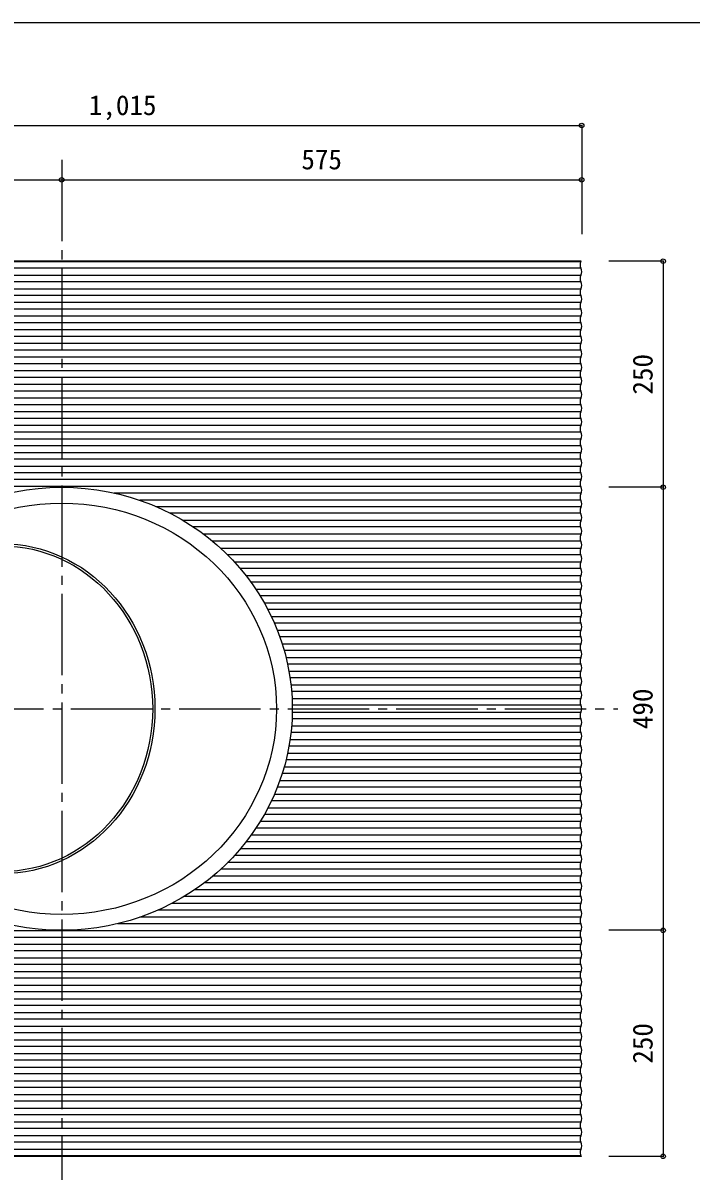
# Model space of a CAD drawing. Units: millimetres at full size, sheet at 1:10. Extents: x -1447 to 1393, y -1005 to 983.
# Drawn here: x -708 to 31, y -286 to 983 of the extents above; entities that cross this region are included whole.
import ezdxf
from ezdxf.enums import TextEntityAlignment as Align

# ---------------------------------------------------------------- set-up
doc = ezdxf.new("R2010")
doc.units = ezdxf.units.MM
doc.header["$LTSCALE"] = 10
doc.header["$PDMODE"] = 32
doc.header["$PDSIZE"] = 5
doc.linetypes.add('CHAIN2', pattern=[12, 9, -1, 1, -1])
for name, color, linetype in [('0-0_Defpoints', 7, 'Continuous'), ('1-0', 7, 'Continuous'), ('1-1', 7, 'CHAIN2'), ('1-8', 7, 'Continuous')]:
    doc.layers.add(name, color=color, linetype=linetype)
doc.styles.add('ＭＳ ゴシック', font='')
doc.styles.get('ＭＳ ゴシック').set_extended_font_data('MS Gothic')

msp = doc.modelspace()

# ---------------------------------------------------------------- linework, layer by layer
at = {"layer": '0-0_Defpoints'}
msp.add_lwpolyline([(-1446.63, -1004.65), (1393.37, -1004.65), (1393.37, 983.35), (-1446.63, 983.35)], close=True, dxfattribs=at)
at = {"layer": '1-0'}
for p, q in [((-90.76, 719.86), (-1104.03, 719.86)), ((-91.01, 719.32), (-1103.98, 719.32)), ((-91.01, 712.22), (-1103.98, 712.22)), ((-91.01, 704.22), (-1103.98, 704.22)), ((-91.01, 697.11), (-1103.98, 697.11)), ((-91.01, 697.11), (-1103.98, 697.11)), ((-91.01, 689.11), (-1103.98, 689.11)), ((-91.01, 682.01), (-1103.98, 682.01)), ((-91.01, 674.01), (-1103.98, 674.01)), ((-91.01, 666.9), (-1103.98, 666.9)), ((-91.01, 658.9), (-1103.98, 658.9)), ((-91.01, 651.8), (-1103.98, 651.8)), ((-91.01, 643.8), (-1103.98, 643.8)), ((-91.01, 636.69), (-1103.98, 636.69)), ((-91.01, 628.69), (-1103.98, 628.69)), ((-91.01, 621.59), (-1103.98, 621.59)), ((-91.01, 613.59), (-1103.98, 613.59)), ((-91.01, 606.48), (-1103.98, 606.48)), ((-91.01, 598.48), (-1103.98, 598.48)), ((-91.01, 591.38), (-1103.98, 591.38)), ((-91.01, 583.38), (-1103.98, 583.38)), ((-91.01, 576.27), (-1103.98, 576.27)), ((-91.01, 568.27), (-1103.98, 568.27)), ((-91.01, 561.17), (-1103.98, 561.17)), ((-91.01, 553.17), (-1103.98, 553.17)), ((-91.01, 546.06), (-1103.98, 546.06)), ((-91.01, 538.06), (-1103.98, 538.06)), ((-91.01, 530.96), (-1103.98, 530.96)), ((-91.01, 522.96), (-1103.98, 522.96)), ((-91.01, 515.85), (-1103.98, 515.85)), ((-91.01, 507.85), (-1103.98, 507.85)), ((-91.01, 500.75), (-1103.98, 500.75)), ((-91.01, 492.75), (-1103.98, 492.75)), ((-91.01, 485.64), (-1103.98, 485.64)), ((-91.01, 478.53), (-1103.98, 478.53)), ((-91.01, 470.54), (-1103.98, 470.54)), ((-91.01, 463.43), (-607, 463.43)), ((-91.01, 455.43), (-578.83, 455.43)), ((-91.01, 448.32), (-560.5, 448.32)), ((-90.96, 441.21), (-545.39, 441.21)), ((-90.96, 433.22), (-530.9, 433.22)), ((-90.96, 426.11), (-519.61, 426.11)), ((-90.96, 418.11), (-508.3, 418.11)), ((-91.01, 410.12), (-498.17, 410.12)), ((-91.01, 402.12), (-489.01, 402.12)), ((-91.01, 395.01), (-481.57, 395.01)), ((-91.01, 387.01), (-473.89, 387.01)), ((-91.01, 379.91), (-467.6, 379.91)), ((-91.01, 371.91), (-461.08, 371.91)), ((-91.01, 364.8), (-455.73, 364.8)), ((-91.01, 356.8), (-450.18, 356.8)), ((-91.01, 349.7), (-445.63, 349.7)), ((-91.01, 341.7), (-440.91, 341.7)), ((-91.01, 334.59), (-437.05, 334.59)), ((-91.01, 326.59), (-433.07, 326.59)), ((-91.01, 319.49), (-429.83, 319.49)), ((-91.01, 311.49), (-426.51, 311.49)), ((-91.01, 304.38), (-423.85, 304.38)), ((-91.01, 296.38), (-421.15, 296.38)), ((-91.01, 289.28), (-419.01, 289.28)), ((-91.01, 281.28), (-416.89, 281.28)), ((-91.01, 274.17), (-415.26, 274.17)), ((-91.01, 266.17), (-413.69, 266.17)), ((-91.01, 259.07), (-412.54, 259.07)), ((-91.01, 251.07), (-411.5, 251.07)), ((-91.01, 243.96), (-410.82, 243.96)), ((-91.01, 235.96), (-410.3, 235.96)), ((-91.01, 228.86), (-410.07, 228.86)), ((-91.01, 220.86), (-410.07, 220.86)), ((-91.01, 205.75), (-410.82, 205.75)), ((-91.01, 213.75), (-410.3, 213.75)), ((-91.01, 190.65), (-412.54, 190.65)), ((-91.01, 198.65), (-411.5, 198.65)), ((-91.01, 183.54), (-413.69, 183.54)), ((-91.01, 168.44), (-416.89, 168.44)), ((-91.01, 175.54), (-415.26, 175.54)), ((-91.01, 153.33), (-421.15, 153.33)), ((-91.01, 160.44), (-419.01, 160.44)), ((-91.01, 145.33), (-423.85, 145.33)), ((-91.01, 130.23), (-429.83, 130.23)), ((-91.01, 138.23), (-426.51, 138.23)), ((-91.01, 115.12), (-437.05, 115.12)), ((-91.01, 123.12), (-433.07, 123.12)), ((-91.01, 108.02), (-440.91, 108.02)), ((-91.01, 92.91), (-450.18, 92.91)), ((-91.01, 100.02), (-445.63, 100.02)), ((-91.01, 77.81), (-461.08, 77.81)), ((-91.01, 84.91), (-455.73, 84.91)), ((-91.01, 69.81), (-467.6, 69.81)), ((-91.01, 54.7), (-481.57, 54.7)), ((-91.01, 62.7), (-473.89, 62.7)), ((-91.01, 39.6), (-498.17, 39.6)), ((-91.01, 47.6), (-489.01, 47.6)), ((-91.01, 32.49), (-507.12, 32.49)), ((-91.01, 17.39), (-529.41, 17.39)), ((-91.01, 24.49), (-518.29, 24.49)), ((-91.01, 2.28), (-558.47, 2.28)), ((-91.01, 9.39), (-543.67, 9.39)), ((-91.01, -5.72), (-578.83, -5.72)), ((-91.01, -20.82), (-1103.98, -20.82)), ((-91.01, -12.82), (-603.18, -12.82)), ((-91.01, -27.93), (-1103.98, -27.93)), ((-91.01, -35.93), (-1103.98, -35.93)), ((-91.01, -43.03), (-1103.98, -43.03)), ((-91.01, -51.03), (-1103.98, -51.03)), ((-91.01, -58.14), (-1103.98, -58.14)), ((-91.01, -66.14), (-1103.98, -66.14)), ((-91.01, -73.24), (-1103.98, -73.24)), ((-91.01, -81.24), (-1103.98, -81.24)), ((-91.01, -88.35), (-1103.98, -88.35)), ((-91.01, -96.35), (-1103.98, -96.35)), ((-91.01, -103.45), (-1103.98, -103.45)), ((-91.01, -111.45), (-1103.98, -111.45)), ((-91.01, -118.56), (-1103.98, -118.56)), ((-91.01, -126.56), (-1103.98, -126.56)), ((-91.01, -133.66), (-1103.98, -133.66)), ((-91.01, -141.66), (-1103.98, -141.66)), ((-91.01, -148.77), (-1103.98, -148.77)), ((-91.01, -156.77), (-1103.98, -156.77)), ((-91.01, -163.87), (-1103.98, -163.87)), ((-91.01, -171.87), (-1103.98, -171.87)), ((-91.01, -178.98), (-1103.98, -178.98)), ((-91.01, -186.98), (-1103.98, -186.98)), ((-91.01, -194.08), (-1103.98, -194.08)), ((-91.01, -202.08), (-1103.98, -202.08)), ((-91.01, -209.19), (-1103.98, -209.19)), ((-91.01, -217.19), (-1103.98, -217.19)), ((-91.01, -224.29), (-1103.98, -224.29)), ((-91.01, -232.29), (-1103.98, -232.29)), ((-91.01, -239.4), (-1103.98, -239.4)), ((-91.01, -247.4), (-1103.98, -247.4)), ((-91.01, -247.4), (-1103.98, -247.4)), ((-91.01, -254.5), (-1103.98, -254.5)), ((-91.01, -262.5), (-1103.98, -262.5)), ((-90.71, -270.14), (-1104.03, -270.14)), ((-91.01, -269.61), (-1103.98, -269.61))]:
    msp.add_line(p, q, dxfattribs=at)
for centre, radius, start, end in [((-84.1, 715.77), 7.77, 152.7637, 207.2363), ((-98.78, 723.32), 8.74, 332.76266, 336.6328), ((-98.78, 708.22), 8.74, 332.76256, 27.23744), ((-84.1, 700.66), 7.77, 152.76375, 207.23625), ((-84.1, 685.56), 7.77, 152.7637, 207.2363), ((-98.78, 693.11), 8.74, 332.76266, 27.23734), ((-84.1, 670.45), 7.77, 152.76375, 207.23625), ((-98.78, 678.01), 8.74, 332.76256, 27.23744), ((-98.78, 662.9), 8.74, 332.76266, 27.23734), ((-84.1, 655.35), 7.77, 152.7637, 207.2363), ((-98.78, 647.8), 8.74, 332.76266, 27.23734), ((-84.1, 640.24), 7.77, 152.76375, 207.23625), ((-98.78, 632.69), 8.74, 332.76256, 27.23744), ((-84.1, 625.14), 7.77, 152.7637, 207.2363), ((-84.1, 610.03), 7.77, 152.76375, 207.23625), ((-98.78, 617.59), 8.74, 332.76266, 27.23734), ((-84.1, 594.93), 7.77, 152.76358, 207.23642), ((-98.78, 602.48), 8.74, 332.76256, 27.23744), ((-98.78, 587.38), 8.74, 332.76266, 27.23734), ((-84.1, 579.82), 7.77, 152.76375, 207.23625), ((-98.78, 572.27), 8.74, 332.76256, 27.23744), ((-84.1, 564.72), 7.77, 152.76375, 207.23625), ((-98.78, 557.17), 8.74, 332.76266, 27.23734), ((-84.1, 549.61), 7.77, 152.76358, 207.23642), ((-98.78, 542.06), 8.74, 332.76256, 27.23744), ((-84.1, 534.51), 7.77, 152.76375, 207.23625), ((-84.1, 519.4), 7.77, 152.7637, 207.2363), ((-98.78, 526.96), 8.74, 332.76266, 27.23734), ((-98.78, 511.85), 8.74, 332.76256, 27.23744), ((-84.1, 504.3), 7.77, 152.76375, 207.23625), ((-98.78, 496.75), 8.74, 332.76266, 27.23734), ((-84.1, 489.19), 7.77, 152.7637, 207.2363), ((-98.78, 481.64), 8.74, 332.76266, 27.23734), ((-84.1, 474.09), 7.77, 152.76375, 207.23625), ((-98.78, 466.54), 8.74, 332.76261, 27.23739), ((-84.1, 458.98), 7.77, 152.76373, 207.23627), ((-84.1, 443.88), 7.77, 152.76373, 207.23627), ((-98.78, 451.43), 8.74, 332.76261, 27.23739), ((-84.1, 428.77), 7.77, 152.76373, 207.23627), ((-98.78, 436.33), 8.74, 332.76261, 27.23739), ((-98.78, 421.22), 8.74, 332.76261, 27.23739), ((-84.1, 413.67), 7.77, 152.76373, 207.23627), ((-98.78, 406.12), 8.74, 332.76261, 27.23739), ((-84.1, 398.56), 7.77, 152.76373, 207.23627), ((-98.78, 391.01), 8.74, 332.76261, 27.23739), ((-84.1, 383.46), 7.77, 152.76373, 207.23627), ((-84.1, 368.35), 7.77, 152.76373, 207.23627), ((-98.78, 375.91), 8.74, 332.76261, 27.23739), ((-84.1, 353.25), 7.77, 152.76373, 207.23627), ((-98.78, 360.8), 8.74, 332.76261, 27.23739), ((-98.78, 345.7), 8.74, 332.76265, 27.23735), ((-84.1, 338.14), 7.77, 152.7637, 207.2363), ((-98.78, 330.59), 8.74, 332.76261, 27.23739), ((-84.1, 323.04), 7.77, 152.76373, 207.23627), ((-98.78, 315.49), 8.74, 332.76261, 27.23739), ((-84.1, 307.93), 7.77, 152.76373, 207.23627), ((-84.1, 292.83), 7.77, 152.7637, 207.2363), ((-98.78, 300.38), 8.74, 332.76261, 27.23739), ((-84.1, 277.72), 7.77, 152.76371, 207.23629), ((-98.78, 285.28), 8.74, 332.76262, 27.23738), ((-98.78, 270.17), 8.74, 332.76261, 27.23739), ((-84.1, 262.62), 7.77, 152.76371, 207.23629), ((-98.78, 255.07), 8.74, 332.76262, 27.23738), ((-84.1, 247.51), 7.77, 152.76371, 207.23629), ((-98.78, 239.96), 8.74, 332.76261, 27.23739), ((-84.1, 232.41), 7.77, 152.76371, 207.23629), ((-98.78, 224.86), 8.74, 332.76262, 27.23738), ((-84.1, 217.3), 7.77, 152.76371, 207.23629), ((-84.1, 202.2), 7.77, 152.76371, 207.23629), ((-98.78, 209.75), 8.74, 332.76261, 27.23739), ((-84.1, 187.09), 7.77, 152.76371, 207.23629), ((-98.78, 194.65), 8.74, 332.76262, 27.23738), ((-98.78, 179.54), 8.74, 332.76261, 27.23739), ((-84.1, 171.99), 7.77, 152.76371, 207.23629), ((-98.78, 164.44), 8.74, 332.76262, 27.23738), ((-84.1, 156.88), 7.77, 152.7637, 207.2363), ((-98.78, 149.33), 8.74, 332.76261, 27.23739), ((-84.1, 141.78), 7.77, 152.76373, 207.23627), ((-84.1, 126.67), 7.77, 152.76373, 207.23627), ((-98.78, 134.23), 8.74, 332.76261, 27.23739), ((-84.1, 111.57), 7.77, 152.7637, 207.2363), ((-98.78, 119.12), 8.74, 332.76261, 27.23739), ((-98.78, 104.02), 8.74, 332.76265, 27.23735), ((-84.1, 96.46), 7.77, 152.76373, 207.23627), ((-98.78, 88.91), 8.74, 332.76261, 27.23739), ((-84.1, 81.36), 7.77, 152.76373, 207.23627), ((-98.78, 73.81), 8.74, 332.76261, 27.23739), ((-84.1, 66.25), 7.77, 152.76373, 207.23627), ((-84.1, 51.15), 7.77, 152.76373, 207.23627), ((-98.78, 58.7), 8.74, 332.76261, 27.23739), ((-84.1, 36.04), 7.77, 152.76373, 207.23627), ((-98.78, 43.6), 8.74, 332.76261, 27.23739), ((-98.78, 28.49), 8.74, 332.76261, 27.23739), ((-84.1, 20.94), 7.77, 152.76373, 207.23627), ((-98.78, 13.39), 8.74, 332.76261, 27.23739), ((-84.1, 5.83), 7.77, 152.76373, 207.23627), ((-98.78, -1.72), 8.74, 332.76261, 27.23739), ((-84.1, -9.27), 7.77, 152.76373, 207.23627), ((-84.1, -24.38), 7.77, 152.76375, 207.23625), ((-98.78, -16.82), 8.74, 332.76261, 27.23739), ((-84.1, -39.48), 7.77, 152.7637, 207.2363), ((-98.78, -31.93), 8.74, 332.76266, 27.23734), ((-98.78, -47.03), 8.74, 332.76266, 27.23734), ((-84.1, -54.59), 7.77, 152.76375, 207.23625), ((-98.78, -62.14), 8.74, 332.76256, 27.23744), ((-84.1, -69.69), 7.77, 152.7637, 207.2363), ((-98.78, -77.24), 8.74, 332.76266, 27.23734), ((-84.1, -84.8), 7.77, 152.76375, 207.23625), ((-98.78, -92.35), 8.74, 332.76256, 27.23744), ((-84.1, -99.9), 7.77, 152.76358, 207.23642), ((-84.1, -115.01), 7.77, 152.76375, 207.23625), ((-98.78, -107.45), 8.74, 332.76266, 27.23734), ((-84.1, -130.11), 7.77, 152.76375, 207.23625), ((-98.78, -122.56), 8.74, 332.76256, 27.23744), ((-98.78, -137.66), 8.74, 332.76266, 27.23734), ((-84.1, -145.22), 7.77, 152.76358, 207.23642), ((-98.78, -152.77), 8.74, 332.76256, 27.23744), ((-84.1, -160.32), 7.77, 152.76375, 207.23625), ((-98.78, -167.87), 8.74, 332.76266, 27.23734), ((-84.1, -175.43), 7.77, 152.7637, 207.2363), ((-84.1, -190.53), 7.77, 152.76375, 207.23625), ((-98.78, -182.98), 8.74, 332.76256, 27.23744), ((-84.1, -205.64), 7.77, 152.7637, 207.2363), ((-98.78, -198.08), 8.74, 332.76266, 27.23734), ((-98.78, -213.19), 8.74, 332.76266, 27.23734), ((-84.1, -220.74), 7.77, 152.76375, 207.23625), ((-98.78, -228.29), 8.74, 332.76256, 27.23744), ((-84.1, -235.85), 7.77, 152.7637, 207.2363), ((-98.78, -243.4), 8.74, 332.76266, 27.23734), ((-84.1, -250.95), 7.77, 152.76375, 207.23625), ((-84.1, -266.06), 7.77, 152.7637, 211.7589), ((-98.78, -258.5), 8.74, 332.76256, 27.23744)]:
    msp.add_arc(centre, radius, start, end, dxfattribs=at)
for centre, major_axis, ratio in [((-665.04, 224.86), (255, 0), 0.960784), ((-665.04, 224.86), (237.5, 0), 0.957895), ((-730.96, 224.86), (0, -182.5), 0.926139), ((-730.96, 224.86), (0, -180), 0.925114)]:
    msp.add_ellipse(centre, major_axis=major_axis, ratio=ratio, dxfattribs=at)
at = {"layer": '1-1'}
for p, q in [((-665.04, 831.92), (-665.04, -317.6)), ((-1135.04, 224.86), (-50.04, 224.86))]:
    msp.add_line(p, q, dxfattribs=at)
at = {"layer": '1-8'}
for p, q in [((-1105.04, 869.86), (-90.04, 869.86)), ((-90.04, 869.86), (-90.04, 809.86)), ((-1105.04, 809.86), (-665.04, 809.86)), ((-665.04, 809.86), (-665.04, 749.86)), ((-665.04, 809.86), (-90.04, 809.86)), ((-90.04, 809.86), (-90.04, 749.86)), ((-0.04, 719.86), (-60.04, 719.86)), ((-0.04, 719.86), (-0.04, 469.86)), ((-0.04, 469.86), (-60.04, 469.86)), ((-0.04, 469.86), (-0.04, -20.14)), ((-0.04, -20.14), (-60.04, -20.14)), ((-0.04, -20.14), (-0.04, -270.14)), ((-0.04, -270.14), (-60.04, -270.14))]:
    msp.add_line(p, q, dxfattribs=at)
for p in [(-90.04, 869.86), (-665.04, 809.86), (-90.04, 809.86), (-0.04, 719.86), (-0.04, 469.86), (-0.04, -20.14), (-0.04, -270.14)]:
    msp.add_point(p, dxfattribs=at)

# ---------------------------------------------------------------- texts
at = {"layer": '1-8', "style": 'ＭＳ ゴシック'}
for s, p in [('1,015', (-635.04, 874.86)), ('575', (-400.04, 814.86))]:
    msp.add_text(s, height=21.99, dxfattribs=at).set_placement(p, align=Align.BOTTOM_LEFT)
for s, p in [('250', (-5.04, 572.36)), ('490', (-5.04, 202.36)), ('250', (-5.04, -167.64))]:
    msp.add_text(s, height=21.99, rotation=90, dxfattribs=at).set_placement(p, align=Align.BOTTOM_LEFT)

doc.saveas('drawing.dxf')
